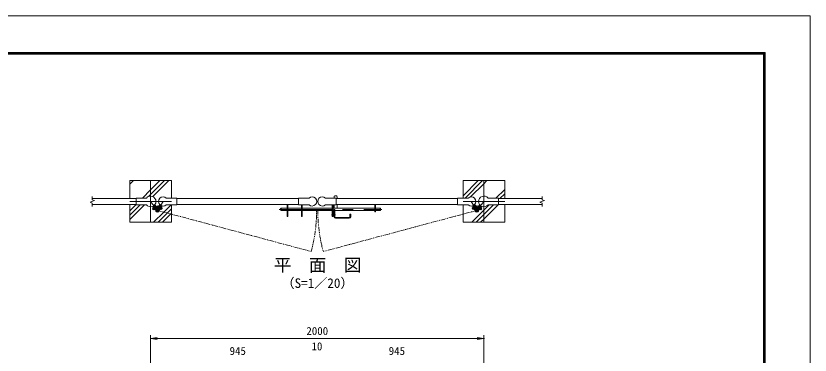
# Model space of a CAD drawing. Units: millimetres at full size. Extents: x -4200 to 4200, y -2970 to 2970.
# Drawn here: x -566 to 4200, y 931 to 2970 of the extents above; entities that cross this region are included whole.
import ezdxf
from ezdxf.enums import TextEntityAlignment as Align

# ---------------------------------------------------------------- set-up
doc = ezdxf.new("R2010")
doc.units = ezdxf.units.MM
doc.header["$LTSCALE"] = 10
doc.header["$PDMODE"] = 32
doc.header["$PDSIZE"] = 5
doc.linetypes.add('USER1', pattern=[50.8, 31.75, -6.35, 6.35, -6.35])
doc.linetypes.add('USER2', pattern=[5, 2.5, -0.5, 0.5, -0.5, 0.5, -0.5])
for name, color, linetype, lineweight in [('0-0_D-TTL', 7, 'Continuous', 18), ('0-1_D-TTL-TXT', 7, 'Continuous', 18), ('0-2_D-BMK', 2, 'USER1', 13), ('0-3_D-STR1', 1, 'Continuous', 18), ('0-4_D-STR3', 3, 'Continuous', 13), ('0-5_0', 7, 'Continuous', 18), ('0-6_D-DCR-HCH', 7, 'Continuous', 13), ('0-8_D-STR4', 7, 'Continuous', 18), ('0-9_D-STR-DIM', 7, 'Continuous', 13), ('0-A_Defpoints', 253, 'Continuous', 18)]:
    doc.layers.add(name, color=color, linetype=linetype, lineweight=lineweight)
doc.styles.add('ＭＳ ゴシック', font='')
doc.styles.get('ＭＳ ゴシック').set_extended_font_data('MS Gothic')

# ---------------------------------------------------------------- blocks, each defined once
blk = doc.blocks.new('_Open')
at = {"layer": '0-5_0'}
blk.add_line((-10, 1.667), (0, 0), dxfattribs=at)
blk.add_lwpolyline([(-10, -1.667), (0, 0), (-10, 0)], dxfattribs=at)

msp = doc.modelspace()

# ---------------------------------------------------------------- linework, layer by layer
at = {"layer": '0-0_D-TTL', "color": 2}
msp.add_lwpolyline([(-4200, 2969.89), (4200, 2969.89), (4200, -2970.11), (-4200, -2970.11)], close=True, dxfattribs=at)
at = {"layer": '0-0_D-TTL'}
for points in [[(-3930, 2749.89), (3930, 2749.89), (3930, -2750.11), (-3930, -2750.11)], [(-3927.5, 2747.39), (3927.5, 2747.39), (3927.5, -2747.61), (-3927.5, -2747.61)], [(-3925, 2744.89), (3925, 2744.89), (3925, -2745.11), (-3925, -2745.11)], [(-3922.5, 2742.39), (3922.5, 2742.39), (3922.5, -2742.61), (-3922.5, -2742.61)], [(-3920, 2739.89), (3920, 2739.89), (3920, -2740.11), (-3920, -2740.11)]]:
    msp.add_lwpolyline(points, close=True, dxfattribs=at)
at = {"layer": '0-2_D-BMK'}
for p, q in [((241.99, 1979.75), (241.99, 1729.75)), ((2241.99, 1979.75), (2241.99, 1729.75)), ((116.99, 1854.75), (366.99, 1854.75)), ((241.99, 1854.75), (283.83, 1801.01)), ((282.56, 1828.92), (253.15, 1806.02)), ((282.33, 1828.84), (312.72, 1809.85)), ((317.39, 1854.75), (283.83, 1801.01)), ((2116.99, 1854.75), (2366.99, 1854.75)), ((2166.59, 1854.75), (2200.15, 1801.01)), ((2201.66, 1828.84), (2171.26, 1809.85)), ((2241.99, 1854.75), (2200.15, 1801.01)), ((2201.42, 1828.92), (2230.83, 1806.02)), ((1013.36, 1807.05), (1628.94, 1807.05)), ((1326.96, 1774.55), (1352.11, 1774.55))]:
    msp.add_line(p, q, dxfattribs=at)
at = {"layer": '0-2_D-BMK', "linetype": 'USER2'}
for p, q in [((283.83, 1801.01), (1205.85, 1553.96)), ((2200.15, 1801.01), (1278.14, 1553.96))]:
    msp.add_line(p, q, dxfattribs=at)
for centre, start, end in [((283.83, 1801.01), 345, 359.97183), ((2200.15, 1801.01), 180.02817, 195)]:
    msp.add_arc(centre, 954.67, start, end, dxfattribs=at)
at = {"layer": '0-3_D-STR1'}
for p, q in [((154.49, 1872.25), (-108.01, 1872.25)), ((1129.09, 1872.25), (399.89, 1872.25)), ((1354.89, 1872.25), (2084.09, 1872.25)), ((2329.49, 1872.25), (2591.99, 1872.25)), ((154.49, 1837.25), (-108.01, 1837.25)), ((1129.09, 1837.25), (399.89, 1837.25)), ((1354.89, 1837.25), (2084.09, 1837.25)), ((2329.49, 1837.25), (2591.99, 1837.25))]:
    msp.add_line(p, q, dxfattribs=at)
at = {"layer": '0-4_D-STR3'}
for p, q in [((216.84, 1875.1), (154.49, 1875.1)), ((335.89, 1875.1), (399.89, 1875.1)), ((1193.09, 1875.1), (1129.09, 1875.1)), ((1290.89, 1875.1), (1354.89, 1875.1)), ((1342.89, 1883.55), (1342.89, 1875.1)), ((1347.89, 1888.55), (1356.89, 1888.55)), ((1361.89, 1883.55), (1361.89, 1872.25)), ((2148.09, 1875.1), (2084.09, 1875.1)), ((2267.14, 1875.1), (2329.49, 1875.1)), ((260.01, 1818.1), (254.09, 1813.49)), ((260.85, 1804.81), (254.09, 1813.49)), ((270.95, 1804.04), (254.65, 1824.98)), ((272.77, 1805.45), (256.79, 1825.98)), ((258.99, 1826.41), (258.81, 1825.01)), ((258.81, 1825.01), (272.37, 1807.59)), ((265.3, 1831.32), (258.99, 1826.41)), ((261.93, 1824.26), (260.35, 1823.03)), ((262.61, 1820.12), (261.83, 1819.51)), ((269.37, 1811.44), (262.61, 1820.12)), ((265.3, 1831.32), (266.7, 1831.15)), ((282.24, 1812.83), (266.26, 1833.35)), ((268.24, 1829.18), (266.66, 1827.95)), ((266.66, 1827.95), (277.72, 1813.75)), ((266.7, 1831.15), (280.26, 1813.74)), ((283.08, 1815.48), (267.75, 1835.18)), ((269.37, 1811.44), (268.58, 1810.83)), ((279.3, 1814.97), (277.72, 1813.75)), ((282.24, 1812.83), (283.18, 1813.56)), ((282.25, 1814.15), (296.46, 1836.91)), ((284.2, 1812.93), (282.25, 1814.15)), ((284.2, 1812.93), (298.09, 1835.16)), ((297.76, 1832.76), (286.07, 1814.04)), ((288.6, 1814.31), (286.9, 1815.37)), ((298.13, 1829.58), (288.6, 1814.31)), ((294.38, 1806.57), (308.26, 1828.8)), ((306.24, 1827.46), (294.55, 1808.74)), ((296.3, 1805.32), (310.54, 1828.11)), ((298.13, 1829.58), (296.44, 1830.63)), ((297.21, 1813), (303.04, 1822.33)), ((298.06, 1812.47), (297.21, 1813)), ((299.14, 1833.07), (297.76, 1832.76)), ((305.92, 1828.84), (299.14, 1833.07)), ((303.89, 1821.8), (303.04, 1822.33)), ((312.2, 1816.61), (305.84, 1820.58)), ((305.92, 1828.84), (306.24, 1827.46)), ((306.37, 1807.28), (312.2, 1816.61)), ((1025.39, 1813.55), (1061.59, 1813.55)), ((1025.39, 1813.55), (1025.39, 1800.55)), ((1066.09, 1837.25), (1066.09, 1764.55)), ((1066.09, 1813.55), (1147.09, 1813.55)), ((1147.09, 1834.4), (1147.09, 1764.55)), ((1151.59, 1813.55), (1332.39, 1813.55)), ((1336.89, 1834.4), (1336.89, 1764.55)), ((1336.89, 1813.55), (1587.89, 1813.55)), ((1342.89, 1834.4), (1342.89, 1813.55)), ((1361.89, 1837.25), (1361.89, 1813.55)), ((1587.89, 1837.25), (1587.89, 1792.05)), ((1592.39, 1813.55), (1587.89, 1813.55)), ((1592.39, 1837.25), (1592.39, 1792.05)), ((1592.39, 1813.55), (1619.39, 1813.55)), ((1619.39, 1813.55), (1619.39, 1800.55)), ((2187.68, 1805.32), (2173.44, 1828.11)), ((2189.61, 1806.57), (2175.72, 1828.8)), ((2178.06, 1828.84), (2177.74, 1827.46)), ((2177.74, 1827.46), (2189.43, 1808.74)), ((2178.06, 1828.84), (2184.84, 1833.07)), ((2179.06, 1825.34), (2180.76, 1826.4)), ((2180.09, 1821.8), (2180.94, 1822.33)), ((2180.76, 1826.4), (2190.3, 1811.13)), ((2186.77, 1813), (2180.94, 1822.33)), ((2184.84, 1833.07), (2186.22, 1832.76)), ((2185.85, 1829.58), (2187.55, 1830.63)), ((2185.85, 1829.58), (2195.38, 1814.31)), ((2199.78, 1812.93), (2185.9, 1835.16)), ((2185.92, 1812.47), (2186.77, 1813)), ((2186.22, 1832.76), (2197.91, 1814.04)), ((2201.73, 1814.15), (2187.52, 1836.91)), ((2195.38, 1814.31), (2197.08, 1815.37)), ((2199.78, 1812.93), (2201.73, 1814.15)), ((2201.75, 1812.83), (2200.8, 1813.56)), ((2200.9, 1815.48), (2216.23, 1835.18)), ((2201.75, 1812.83), (2217.73, 1833.35)), ((2217.28, 1831.15), (2203.72, 1813.74)), ((2204.68, 1814.97), (2206.26, 1813.75)), ((2217.32, 1827.95), (2206.26, 1813.75)), ((2222.06, 1824.26), (2211, 1810.06)), ((2211.21, 1805.45), (2227.19, 1825.98)), ((2225.17, 1825.01), (2211.61, 1807.59)), ((2213.03, 1804.04), (2229.33, 1824.98)), ((2214.61, 1811.44), (2221.37, 1820.12)), ((2214.61, 1811.44), (2215.4, 1810.83)), ((2215.74, 1829.18), (2217.32, 1827.95)), ((2218.68, 1831.32), (2217.28, 1831.15)), ((2218.68, 1831.32), (2224.99, 1826.41)), ((2221.37, 1820.12), (2222.16, 1819.51)), ((2222.06, 1824.26), (2223.63, 1823.03)), ((2223.13, 1804.81), (2229.89, 1813.49)), ((2223.97, 1818.1), (2229.89, 1813.49)), ((2224.99, 1826.41), (2225.17, 1825.01)), ((266.77, 1809.42), (260.85, 1804.81)), ((272.77, 1805.45), (270.95, 1804.04)), ((295.38, 1810.07), (293.69, 1811.13)), ((294.38, 1806.57), (296.33, 1805.35)), ((306.37, 1807.28), (300.01, 1811.25)), ((1022.39, 1810.55), (1022.39, 1803.55)), ((1025.39, 1800.55), (1061.59, 1800.55)), ((1066.09, 1800.55), (1147.09, 1800.55)), ((1151.59, 1800.55), (1332.39, 1800.55)), ((1336.89, 1800.55), (1342.89, 1800.55)), ((1342.89, 1805.55), (1342.89, 1762.55)), ((1342.89, 1805.55), (1347.39, 1805.55)), ((1347.39, 1805.55), (1347.39, 1762.55)), ((1347.39, 1800.55), (1587.89, 1800.55)), ((1438.39, 1778.55), (1438.39, 1762.55)), ((1438.39, 1778.55), (1442.89, 1778.55)), ((1442.89, 1778.55), (1442.89, 1762.55)), ((1592.39, 1800.55), (1587.89, 1800.55)), ((1587.89, 1792.05), (1592.39, 1792.05)), ((1592.39, 1800.55), (1619.39, 1800.55)), ((1622.39, 1810.55), (1622.39, 1803.55)), ((2177.61, 1807.28), (2183.97, 1811.25)), ((2189.61, 1806.57), (2187.65, 1805.35)), ((2188.6, 1810.07), (2190.3, 1811.13)), ((2211, 1810.06), (2212.57, 1808.83)), ((2211.21, 1805.45), (2213.03, 1804.04)), ((2217.21, 1809.42), (2223.13, 1804.81)), ((1351.89, 1758.05), (1433.89, 1758.05)), ((1351.89, 1753.55), (1433.89, 1753.55))]:
    msp.add_line(p, q, dxfattribs=at)
for points in [[(216.84, 1834.4), (154.49, 1834.4), (154.49, 1875.1)], [(335.89, 1834.4), (399.89, 1834.4), (399.89, 1875.1)], [(1193.09, 1834.4), (1129.09, 1834.4), (1129.09, 1875.1)], [(1290.89, 1834.4), (1354.89, 1834.4), (1354.89, 1875.1)], [(2148.09, 1834.4), (2084.09, 1834.4), (2084.09, 1875.1)], [(2267.14, 1834.4), (2329.49, 1834.4), (2329.49, 1875.1)], [(261.93, 1824.26), (272.99, 1810.06), (271.41, 1808.83)], [(304.92, 1825.34), (303.22, 1826.4), (293.69, 1811.13)], [(1061.59, 1837.25), (1061.59, 1764.55), (1066.09, 1764.55)], [(1151.59, 1834.4), (1151.59, 1764.55), (1147.09, 1764.55)], [(1332.39, 1834.4), (1332.39, 1764.55), (1336.89, 1764.55)], [(2177.61, 1807.28), (2171.78, 1816.61), (2178.14, 1820.58)]]:
    msp.add_lwpolyline(points, dxfattribs=at)
for centre in [(283.83, 1801.01), (2200.15, 1801.01)]:
    msp.add_circle(centre, 6.3, dxfattribs=at)
for centre, radius, start, end in [((241.99, 1854.75), 32.35, 218.9806, 141.0194), ((317.39, 1854.75), 27.5, 47.73142, 312.26858), ((1211.59, 1854.75), 27.5, 227.73142, 132.26858), ((1272.39, 1854.75), 27.5, 47.73142, 312.26858), ((1347.89, 1883.55), 5, 90, 180), ((1356.89, 1883.55), 5, 0, 90), ((2166.59, 1854.75), 27.5, 227.73142, 132.26858), ((2241.99, 1854.75), 32.35, 38.9806, 321.0194), ((283.83, 1801.01), 10.8, 97.27686, 18.74636), ((284.21, 1816.81), 5, 217.90819, 259.49832), ((281.83, 1816.69), 5, 277.27686, 328.01161), ((1025.39, 1810.55), 3, 90, 180), ((1619.39, 1810.55), 3, 0, 90), ((2200.15, 1801.01), 10.8, 161.25364, 82.72314), ((2202.15, 1816.69), 5, 211.98839, 262.72314), ((2199.78, 1816.81), 5, 280.50168, 322.09181), ((268.43, 1804.52), 5, 347.17344, 37.90819), ((298.79, 1806.09), 5, 148.01161, 198.74636), ((1025.39, 1803.55), 3, 180, 270), ((1619.39, 1803.55), 3, 270, 0), ((2185.19, 1806.09), 5, 341.25364, 31.98839), ((2215.56, 1804.52), 5, 142.09181, 192.82656), ((1351.89, 1762.55), 9, 180, 270), ((1351.89, 1762.55), 4.5, 180, 270), ((1433.89, 1762.55), 4.5, 270, 0), ((1433.89, 1762.55), 9, 270, 0)]:
    msp.add_arc(centre, radius, start, end, dxfattribs=at)
at = {"layer": '0-6_D-DCR-HCH'}
for p, q in [((116.99, 1957.75), (138.99, 1979.75)), ((255.44, 1884.06), (351.12, 1979.75)), ((2116.99, 1889.46), (2207.27, 1979.75)), ((2129.14, 1875.1), (2233.79, 1979.75)), ((2314.76, 1875.1), (2366.99, 1927.33)), ((2338.42, 1872.25), (2366.99, 1900.81)), ((2364.94, 1872.25), (2366.99, 1874.3)), ((116.99, 1798.65), (154.49, 1836.15)), ((116.99, 1745.62), (205.77, 1834.4)), ((116.99, 1772.13), (179.25, 1834.4)), ((2329.49, 1836.8), (2329.94, 1837.25))]:
    msp.add_line(p, q, dxfattribs=at)
for points in [[(193.44, 1875.1), (241.99, 1923.65), (298.09, 1979.75)], [(229.2, 1884.34), (241.99, 1897.13), (324.6, 1979.75)], [(2162.47, 1881.91), (2241.99, 1961.43), (2260.31, 1979.75)], [(260.22, 1729.75), (321.42, 1790.94), (364.87, 1834.4)], [(2169.41, 1729.75), (2241.99, 1802.33), (2274.06, 1834.4)], [(2195.92, 1729.75), (2241.99, 1775.81), (2300.57, 1834.4)], [(2222.44, 1729.75), (2241.99, 1749.3), (2327.09, 1834.4)], [(286.73, 1729.75), (342.33, 1785.34), (366.99, 1810)], [(313.25, 1729.75), (363.24, 1779.74), (366.99, 1783.49)]]:
    msp.add_lwpolyline(points, dxfattribs=at)
at = {"layer": '0-8_D-STR4'}
for p, q in [((116.99, 1979.75), (116.99, 1872.25)), ((2116.99, 1979.75), (2116.99, 1875.1))]:
    msp.add_line(p, q, dxfattribs=at)
for points in [[(366.99, 1875.1), (366.99, 1979.75), (116.99, 1979.75)], [(2366.99, 1872.25), (2366.99, 1979.75), (2116.99, 1979.75)], [(116.99, 1837.25), (116.99, 1729.75), (366.99, 1729.75), (366.99, 1834.4)], [(2116.99, 1834.4), (2116.99, 1729.75), (2366.99, 1729.75), (2366.99, 1837.25)]]:
    msp.add_lwpolyline(points, dxfattribs=at)
at = {"layer": '0-9_D-STR-DIM'}
for p, q in [((-121.22, 1849.94), (-94.79, 1859.55)), ((-108.01, 1864.36), (-108.01, 1884.75)), ((-94.79, 1859.55), (-108.01, 1864.36)), ((2578.78, 1849.94), (2605.21, 1859.55)), ((2591.99, 1864.36), (2591.99, 1884.75)), ((2605.21, 1859.55), (2591.99, 1864.36)), ((-108.01, 1845.13), (-121.22, 1849.94)), ((-108.01, 1824.75), (-108.01, 1845.13)), ((2591.99, 1845.13), (2578.78, 1849.94)), ((2591.99, 1824.75), (2591.99, 1845.13)), ((241.99, 716.5), (241.99, 1051.26)), ((2241.99, 716.5), (2241.99, 1051.26)), ((241.99, 1031.26), (2241.99, 1031.26))]:
    msp.add_line(p, q, dxfattribs=at)
at = {"layer": '0-A_Defpoints'}
msp.add_point((2241.99, 1031.26), dxfattribs=at)

# ---------------------------------------------------------------- block references
at = {"layer": '0-9_D-STR-DIM', "xscale": 4, "yscale": 4, "rotation": 180}
msp.add_blockref('_Open', (241.99, 1031.26), dxfattribs=at)
at = {"layer": '0-9_D-STR-DIM', "xscale": 4, "yscale": 4}
msp.add_blockref('_Open', (2241.99, 1031.26), dxfattribs=at)

# ---------------------------------------------------------------- texts
at = {"layer": '0-1_D-TTL-TXT', "style": 'ＭＳ ゴシック'}
for s, height, p in [('平\u3000面\u3000図', 76.98, (982.09, 1411.22)), ('（S=1／20）', 57.7, (1027.57, 1318.02))]:
    msp.add_text(s, height=height, dxfattribs=at).set_placement(p, align=Align.BOTTOM_LEFT)
at = {"layer": '0-9_D-STR-DIM', "style": 'ＭＳ ゴシック'}
for s, p in [('2000', (1176.72, 1038.01)), ('10', (1207.58, 946.01)), ('945', (716, 918.01)), ('945', (1671, 918.01))]:
    msp.add_text(s, height=48.09, dxfattribs=at).set_placement(p, align=Align.BOTTOM_LEFT)

doc.saveas('drawing.dxf')
